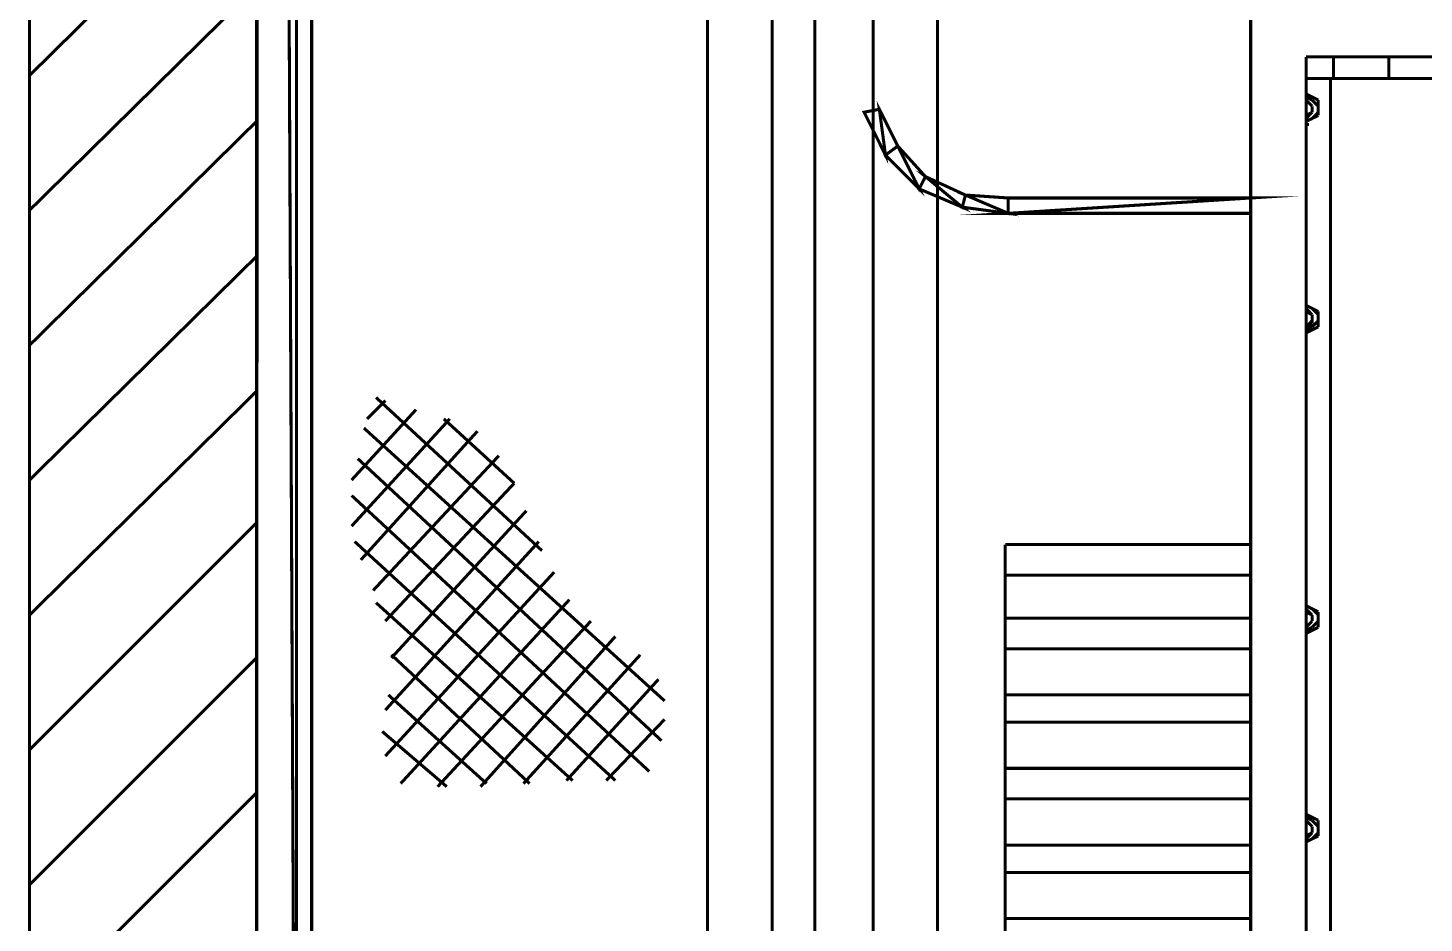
# Model space of a CAD drawing. Header units: metres. Extents: x 3290 to 4536, y 1562 to 1983.
# Drawn here: x 4039.95 to 4050.4, y 1686.6 to 1693.3 of the extents above; entities that cross this region are included whole.
import ezdxf

# ---------------------------------------------------------------- set-up
doc = ezdxf.new("R2010")
doc.units = ezdxf.units.M
for name, color, linetype in [('C00-00-00-BLACK', 7, 'Continuous'), ('C00-7E-FF', 150, 'Continuous'), ('C00-FF-00', 3, 'Continuous'), ('CC6-C8-CA', 254, 'Continuous'), ('CFF-00-00', 1, 'Continuous')]:
    doc.layers.add(name, color=color, linetype=linetype)

msp = doc.modelspace()

# ---------------------------------------------------------------- linework, layer by layer
at = {"layer": 'C00-00-00-BLACK', "const_width": 0.0229}
for points in [[(4039.96, 1742.21), (4039.96, 1681.01)], [(4041.659, 1742.21), (4041.659, 1681.01)], [(4041.659, 1681.331), (4041.682, 1741.889)], [(4041.958, 1741.889), (4041.958, 1681.422)], [(4041.659, 1725.475), (4041.659, 1681.01)], [(4045.518, 1681.331), (4045.518, 1701.233)], [(4045.839, 1682.134), (4045.839, 1701.233)], [(4045.035, 1682.57), (4045.035, 1700.821)], [(4046.275, 1682.57), (4046.275, 1700.821)], [(4042.072, 1682.57), (4042.072, 1696.298)], [(4039.96, 1692.946), (4041.659, 1694.622)], [(4039.96, 1691.937), (4041.659, 1693.611)], [(4049.1, 1693.52), (4049.1, 1685.554)], [(4049.515, 1693.085), (4056.267, 1693.085)], [(4049.515, 1693.085), (4049.515, 1685.99)], [(4049.72, 1693.085), (4049.72, 1692.924)], [(4050.135, 1693.085), (4050.135, 1692.924)], [(4049.515, 1692.924), (4056.267, 1692.924)], [(4049.697, 1692.924), (4049.697, 1685.99)], [(4049.606, 1692.762), (4049.515, 1692.808)], [(4049.56, 1692.762), (4049.515, 1692.785)], [(4049.56, 1692.716), (4049.515, 1692.762)], [(4049.56, 1692.716), (4049.515, 1692.762)], [(4049.515, 1692.647), (4049.56, 1692.671)], [(4049.515, 1692.624), (4049.56, 1692.671)], [(4049.606, 1692.716), (4049.56, 1692.762)], [(4049.56, 1692.671), (4049.56, 1692.716)], [(4049.56, 1692.671), (4049.56, 1692.716)], [(4049.56, 1692.624), (4049.606, 1692.671)], [(4049.606, 1692.647), (4049.606, 1692.762)], [(4049.606, 1692.671), (4049.606, 1692.716)], [(4039.96, 1690.926), (4041.659, 1692.602)], [(4049.515, 1692.602), (4049.606, 1692.647)], [(4049.515, 1692.602), (4049.56, 1692.624)], [(4049.515, 1692.579), (4049.537, 1692.579)], [(4039.96, 1689.917), (4041.659, 1691.591)], [(4049.56, 1691.202), (4049.515, 1691.225)], [(4049.606, 1691.179), (4049.515, 1691.225)], [(4049.56, 1691.155), (4049.515, 1691.202)], [(4049.56, 1691.155), (4049.515, 1691.179)], [(4049.515, 1691.064), (4049.56, 1691.11)], [(4049.606, 1691.155), (4049.56, 1691.202)], [(4049.56, 1691.087), (4049.56, 1691.155)], [(4049.56, 1691.11), (4049.56, 1691.155)], [(4049.56, 1691.064), (4049.606, 1691.11)], [(4049.606, 1691.064), (4049.606, 1691.179)], [(4049.606, 1691.11), (4049.606, 1691.155)], [(4049.515, 1691.064), (4049.56, 1691.087)], [(4049.515, 1691.042), (4049.56, 1691.064)], [(4049.515, 1691.018), (4049.606, 1691.064)], [(4039.96, 1688.906), (4041.659, 1690.581)], [(4042.486, 1690.375), (4042.623, 1690.512)], [(4043.796, 1689.388), (4042.554, 1690.535)], [(4042.371, 1689.917), (4042.853, 1690.444)], [(4042.371, 1689.572), (4043.106, 1690.375)], [(4043.588, 1689.893), (4043.061, 1690.375)], [(4042.44, 1689.319), (4043.313, 1690.283)], [(4044.714, 1688.263), (4042.463, 1690.306)], [(4044.691, 1687.965), (4042.417, 1690.077)], [(4042.532, 1689.09), (4043.473, 1690.099)], [(4042.623, 1688.861), (4043.588, 1689.893)], [(4044.599, 1687.735), (4042.371, 1689.801)], [(4042.669, 1688.585), (4043.679, 1689.687)], [(4039.96, 1687.896), (4041.659, 1689.596)], [(4044.345, 1687.667), (4042.394, 1689.456)], [(4042.623, 1688.194), (4043.772, 1689.456)], [(4049.1, 1689.434), (4047.263, 1689.434)], [(4047.263, 1689.434), (4047.263, 1683.81)], [(4042.623, 1687.85), (4043.887, 1689.227)], [(4042.738, 1687.644), (4044.001, 1689.021)], [(4044.025, 1687.667), (4042.554, 1688.998)], [(4049.56, 1688.952), (4049.515, 1688.975)], [(4049.606, 1688.93), (4049.515, 1688.975)], [(4049.56, 1688.906), (4049.515, 1688.952)], [(4049.56, 1688.906), (4049.515, 1688.93)], [(4049.606, 1688.906), (4049.56, 1688.952)], [(4049.606, 1688.814), (4049.606, 1688.93)], [(4043.015, 1687.621), (4044.162, 1688.861)], [(4049.515, 1688.814), (4049.56, 1688.861)], [(4049.515, 1688.814), (4049.56, 1688.861)], [(4049.515, 1688.791), (4049.56, 1688.814)], [(4049.515, 1688.769), (4049.606, 1688.814)], [(4049.56, 1688.861), (4049.56, 1688.906)], [(4049.56, 1688.861), (4049.56, 1688.906)], [(4049.56, 1688.814), (4049.606, 1688.861)], [(4049.606, 1688.861), (4049.606, 1688.906)], [(4043.336, 1687.621), (4044.345, 1688.746)], [(4043.704, 1687.644), (4042.669, 1688.608)], [(4043.657, 1687.644), (4044.531, 1688.608)], [(4039.96, 1686.886), (4041.659, 1688.585)], [(4043.979, 1687.667), (4044.668, 1688.425)], [(4043.381, 1687.644), (4042.646, 1688.308)], [(4044.277, 1687.667), (4044.714, 1688.125)], [(4043.083, 1687.621), (4042.6, 1688.034)], [(4039.96, 1685.876), (4041.659, 1687.574)], [(4049.606, 1687.369), (4049.515, 1687.414)], [(4049.56, 1687.369), (4049.515, 1687.392)], [(4049.56, 1687.322), (4049.515, 1687.369)], [(4049.56, 1687.322), (4049.515, 1687.369)], [(4049.606, 1687.322), (4049.56, 1687.369)], [(4049.606, 1687.252), (4049.606, 1687.369)], [(4049.515, 1687.23), (4049.56, 1687.276)], [(4049.515, 1687.252), (4049.56, 1687.276)], [(4049.515, 1687.207), (4049.606, 1687.252)], [(4049.56, 1687.276), (4049.56, 1687.322)], [(4049.56, 1687.276), (4049.56, 1687.322)], [(4049.56, 1687.23), (4049.606, 1687.276)], [(4049.606, 1687.276), (4049.606, 1687.322)], [(4049.515, 1687.207), (4049.56, 1687.23)]]:
    msp.add_lwpolyline(points, dxfattribs=at)
at = {"layer": 'C00-7E-FF', "const_width": 0.0229}
msp.add_lwpolyline([(4046.757, 1681.837), (4046.757, 1694.622)], dxfattribs=at)
at = {"layer": 'C00-FF-00', "const_width": 0.0229}
for points in [[(4049.1, 1689.204), (4047.263, 1689.204)], [(4049.1, 1688.883), (4047.263, 1688.883)], [(4049.1, 1688.654), (4047.263, 1688.654)], [(4049.1, 1688.308), (4047.263, 1688.308)], [(4049.1, 1688.103), (4047.263, 1688.103)], [(4049.1, 1687.758), (4047.263, 1687.758)], [(4049.1, 1687.529), (4047.263, 1687.529)], [(4049.1, 1687.183), (4047.263, 1687.183)], [(4049.1, 1686.978), (4047.263, 1686.978)], [(4047.263, 1686.634), (4049.1, 1686.634)]]:
    msp.add_lwpolyline(points, dxfattribs=at)
at = {"layer": 'CC6-C8-CA', "const_width": 0.0229}
for points in [[(4041.682, 1741.889), (4041.958, 1681.468), (4041.659, 1681.468), (4041.682, 1741.889)], [(4041.958, 1741.889), (4041.682, 1741.889), (4041.958, 1681.468), (4041.958, 1741.889)]]:
    msp.add_lwpolyline(points, close=True, dxfattribs=at)
at = {"layer": 'CC6-C8-CA'}
for points in [[(4041.682, 1741.889), (4041.958, 1681.468), (4041.659, 1681.468), (4041.682, 1741.889)], [(4041.958, 1741.889), (4041.682, 1741.889), (4041.958, 1681.468), (4041.958, 1741.889)]]:
    msp.add_lwpolyline(points, close=True, dxfattribs=at)
at = {"layer": 'CFF-00-00', "const_width": 0.0229}
for points in [[(4046.207, 1692.671), (4046.321, 1692.693), (4046.367, 1692.35), (4046.207, 1692.671)], [(4046.321, 1692.693), (4046.367, 1692.35), (4046.459, 1692.418), (4046.321, 1692.693)], [(4046.459, 1692.418), (4046.619, 1692.097), (4046.666, 1692.189), (4046.459, 1692.418)], [(4046.367, 1692.35), (4046.459, 1692.418), (4046.619, 1692.097), (4046.367, 1692.35)], [(4046.666, 1692.189), (4046.942, 1691.96), (4046.965, 1692.051), (4046.666, 1692.189)], [(4046.619, 1692.097), (4046.666, 1692.189), (4046.942, 1691.96), (4046.619, 1692.097)], [(4046.965, 1692.051), (4047.286, 1691.914), (4047.286, 1692.029), (4046.965, 1692.051)], [(4046.942, 1691.96), (4046.965, 1692.051), (4047.286, 1691.914), (4046.942, 1691.96)], [(4047.286, 1691.914), (4049.1, 1692.029), (4049.1, 1691.914), (4047.286, 1691.914)], [(4047.286, 1692.029), (4047.286, 1691.914), (4049.1, 1692.029), (4047.286, 1692.029)]]:
    msp.add_lwpolyline(points, close=True, dxfattribs=at)
at = {"layer": 'CFF-00-00'}
for points in [[(4046.207, 1692.671), (4046.321, 1692.693), (4046.367, 1692.35), (4046.207, 1692.671)], [(4046.321, 1692.693), (4046.367, 1692.35), (4046.459, 1692.418), (4046.321, 1692.693)], [(4046.367, 1692.35), (4046.459, 1692.418), (4046.619, 1692.097), (4046.367, 1692.35)], [(4046.459, 1692.418), (4046.619, 1692.097), (4046.666, 1692.189), (4046.459, 1692.418)], [(4046.619, 1692.097), (4046.666, 1692.189), (4046.942, 1691.96), (4046.619, 1692.097)], [(4046.666, 1692.189), (4046.942, 1691.96), (4046.965, 1692.051), (4046.666, 1692.189)], [(4046.942, 1691.96), (4046.965, 1692.051), (4047.286, 1691.914), (4046.942, 1691.96)], [(4046.965, 1692.051), (4047.286, 1691.914), (4047.286, 1692.029), (4046.965, 1692.051)], [(4047.286, 1692.029), (4047.286, 1691.914), (4049.1, 1692.029), (4047.286, 1692.029)], [(4047.286, 1691.914), (4049.1, 1692.029), (4049.1, 1691.914), (4047.286, 1691.914)]]:
    msp.add_lwpolyline(points, close=True, dxfattribs=at)

doc.saveas('drawing.dxf')
